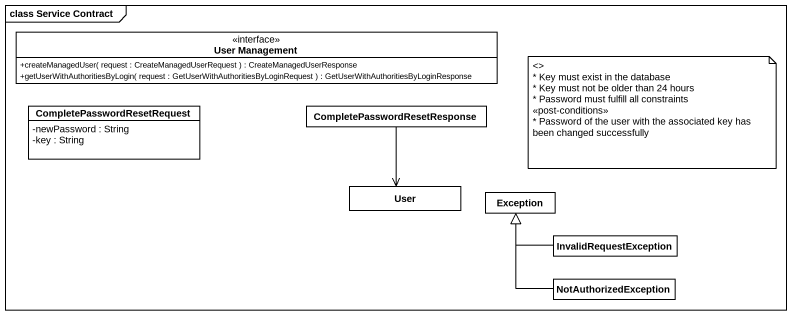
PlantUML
@startuml
mainframe class Service Contract
hide circle
hide empty members
skinparam classAttributeIconSize 0
interface "User Management" as User_Management {
  +createManagedUser( request : CreateManagedUserRequest ) : CreateManagedUserResponse
  +getUserWithAuthoritiesByLogin( request : GetUserWithAuthoritiesByLoginRequest ) : GetUserWithAuthoritiesByLoginResponse
}
class CompletePasswordResetRequest {
  -newPassword : String
  -key : String
}
class "CompletePasswordResetResponse" as CompletePasswordResetRespons
class User
class "Exception" as Exception_
class InvalidRequestException
class NotAuthorizedException
CompletePasswordResetRespons --> User
InvalidRequestException -left-|> Exception_
NotAuthorizedException -up-|> Exception_
note as N1
  <>
  * Key must exist in the database
  * Key must not be older than 24 hours
  * Password must fulfill all constraints
  <<post-conditions>>
  * Password of the user with the associated key has
  been changed successfully
end note
@enduml
